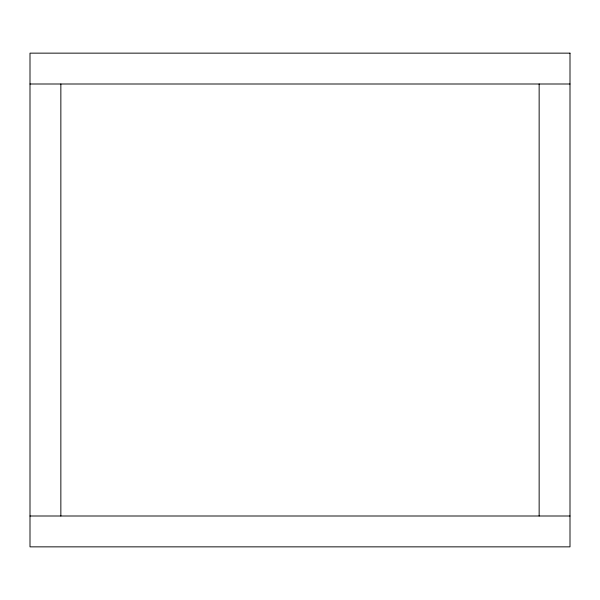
<?xml version="1.0" encoding="UTF-8"?>
<svg xmlns="http://www.w3.org/2000/svg" width="600" height="600" viewBox="0 0 600 600"><rect width="100%" height="100%" fill="white"/><g stroke="black" fill="none" stroke-linecap="round" stroke-linejoin="round"><path stroke-width="0.9" d="M30 84L570 84M30 516L570 516M539.145 84L539.145 516M60.855 84L60.855 516M570 53.145L30 53.145L30 546.855L570 546.855L570 53.145"/></g></svg>
